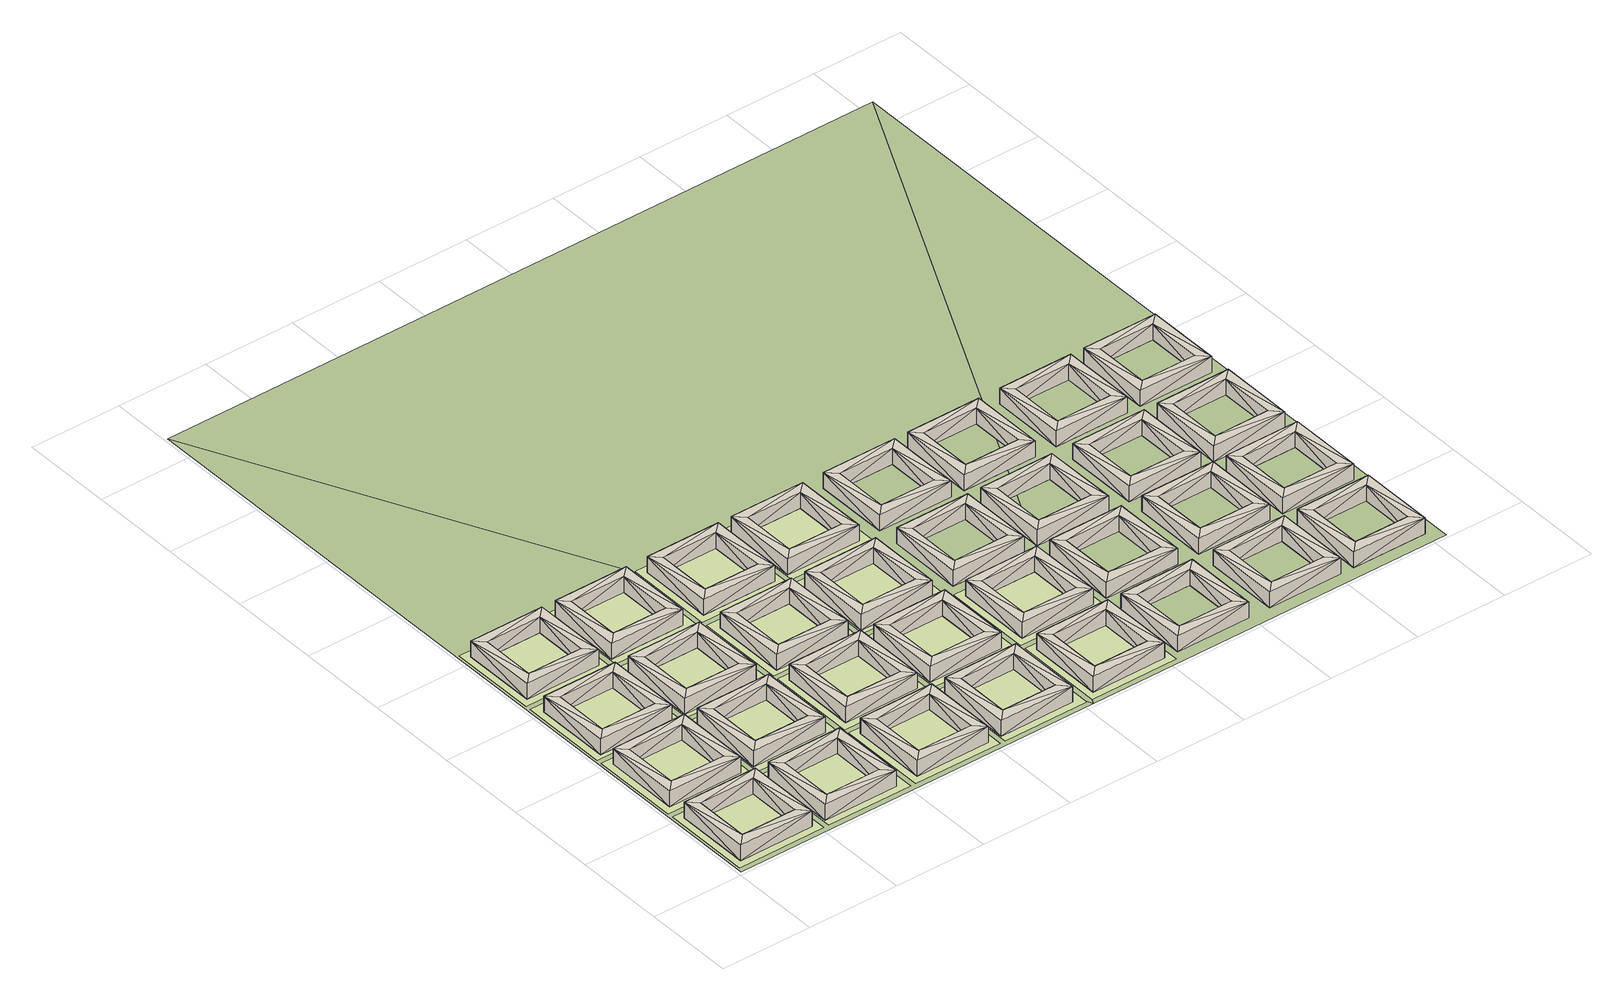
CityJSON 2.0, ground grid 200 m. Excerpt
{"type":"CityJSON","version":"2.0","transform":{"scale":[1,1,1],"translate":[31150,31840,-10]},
"CityObjects":{
"building1":{"type":"Building","geometry":[{"type":"Solid","lod":"1","boundaries":[[[[0,1,2]],[[3,2,1]],[[4,3,1]],[[5,3,4]],[[5,6,3]],[[5,7,6]],[[0,2,7]],[[5,0,7]],[[0,5,8]],[[8,5,9]],[[5,4,10]],[[5,10,9]],[[10,11,9]],[[10,12,11]],[[10,13,12]],[[13,8,12]],[[12,8,14]],[[15,14,8]],[[11,15,9]],[[9,15,8]],[[8,1,0]],[[8,13,1]],[[13,10,1]],[[1,10,4]],[[2,3,12]],[[12,3,11]],[[15,11,3]],[[14,15,7]],[[7,15,6]],[[15,3,6]],[[7,2,12]],[[7,12,14]]]]}]},
"building2":{"type":"Building","geometry":[{"type":"Solid","lod":"1","boundaries":[[[[16,17,18]],[[19,18,17]],[[20,19,17]],[[21,19,20]],[[21,22,19]],[[21,23,22]],[[16,18,23]],[[21,16,23]],[[16,21,24]],[[24,21,25]],[[21,20,26]],[[21,26,25]],[[26,27,25]],[[26,28,27]],[[26,29,28]],[[28,29,24]],[[28,24,30]],[[31,30,24]],[[27,31,25]],[[31,24,25]],[[24,17,16]],[[24,29,17]],[[29,26,17]],[[17,26,20]],[[18,19,28]],[[28,19,27]],[[31,27,19]],[[30,31,23]],[[23,31,22]],[[31,19,22]],[[23,18,28]],[[23,28,30]]]]}]},
"building3":{"type":"Building","geometry":[{"type":"Solid","lod":"1","boundaries":[[[[32,33,34]],[[35,34,33]],[[36,35,33]],[[37,35,36]],[[37,38,35]],[[37,39,38]],[[32,34,39]],[[37,32,39]],[[32,37,40]],[[40,37,41]],[[37,36,42]],[[37,42,41]],[[42,43,41]],[[42,44,43]],[[42,45,44]],[[44,45,40]],[[44,40,46]],[[47,46,40]],[[43,47,41]],[[41,47,40]],[[40,33,32]],[[40,45,33]],[[45,42,33]],[[33,42,36]],[[34,35,44]],[[44,35,43]],[[47,43,35]],[[46,47,39]],[[39,47,38]],[[47,35,38]],[[39,34,44]],[[39,44,46]]]]}]},
"building4":{"type":"Building","geometry":[{"type":"Solid","lod":"1","boundaries":[[[[48,49,50]],[[51,50,49]],[[52,51,49]],[[53,51,52]],[[53,54,51]],[[53,55,54]],[[48,50,55]],[[53,48,55]],[[48,53,56]],[[56,53,57]],[[53,52,58]],[[53,58,57]],[[58,59,57]],[[58,60,59]],[[58,61,60]],[[60,61,56]],[[60,56,62]],[[63,62,56]],[[59,63,57]],[[57,63,56]],[[56,49,48]],[[56,61,49]],[[61,58,49]],[[49,58,52]],[[50,51,60]],[[60,51,59]],[[63,59,51]],[[62,63,55]],[[55,63,54]],[[63,51,54]],[[55,50,60]],[[55,60,62]]]]}]},
"building5":{"type":"Building","geometry":[{"type":"Solid","lod":"1","boundaries":[[[[64,65,66]],[[67,66,65]],[[68,67,65]],[[69,67,68]],[[69,70,67]],[[69,71,70]],[[64,66,71]],[[69,64,71]],[[64,69,72]],[[72,69,73]],[[69,68,74]],[[69,74,73]],[[74,75,73]],[[74,76,75]],[[74,77,76]],[[77,72,76]],[[76,72,78]],[[79,78,72]],[[75,79,73]],[[73,79,72]],[[72,65,64]],[[72,77,65]],[[77,74,65]],[[65,74,68]],[[66,67,76]],[[76,67,75]],[[79,75,67]],[[78,79,71]],[[71,79,70]],[[79,67,70]],[[71,66,76]],[[71,76,78]]]]}]},
"building6":{"type":"Building","geometry":[{"type":"Solid","lod":"1","boundaries":[[[[80,81,82]],[[83,82,81]],[[83,81,84]],[[85,83,84]],[[85,86,83]],[[85,87,86]],[[80,82,87]],[[85,80,87]],[[80,85,88]],[[88,85,89]],[[85,84,90]],[[85,90,89]],[[90,91,89]],[[90,92,91]],[[90,93,92]],[[93,88,92]],[[92,88,94]],[[95,94,88]],[[91,95,89]],[[95,88,89]],[[88,81,80]],[[88,93,81]],[[93,90,81]],[[81,90,84]],[[82,83,92]],[[92,83,91]],[[95,91,83]],[[94,95,87]],[[87,95,86]],[[95,83,86]],[[87,82,92]],[[87,92,94]]]]}]},
"building7":{"type":"Building","geometry":[{"type":"Solid","lod":"1","boundaries":[[[[96,97,98]],[[99,98,97]],[[100,99,97]],[[101,99,100]],[[101,102,99]],[[101,103,102]],[[96,98,103]],[[101,96,103]],[[96,101,104]],[[104,101,105]],[[101,100,106]],[[101,106,105]],[[106,107,105]],[[106,108,107]],[[106,109,108]],[[109,104,108]],[[108,104,110]],[[111,110,104]],[[107,111,105]],[[105,111,104]],[[104,97,96]],[[104,109,97]],[[109,106,97]],[[97,106,100]],[[98,99,108]],[[108,99,107]],[[111,107,99]],[[110,111,103]],[[103,111,102]],[[111,99,102]],[[103,98,108]],[[103,108,110]]]]}]},
"building8":{"type":"Building","geometry":[{"type":"Solid","lod":"1","boundaries":[[[[112,113,114]],[[115,114,113]],[[116,115,113]],[[117,115,116]],[[117,118,115]],[[117,119,118]],[[112,114,119]],[[117,112,119]],[[112,117,120]],[[120,117,121]],[[117,116,122]],[[117,122,121]],[[122,123,121]],[[122,124,123]],[[122,125,124]],[[125,120,124]],[[124,120,126]],[[127,126,120]],[[123,127,121]],[[121,127,120]],[[120,113,112]],[[120,125,113]],[[125,122,113]],[[113,122,116]],[[114,115,124]],[[124,115,123]],[[127,123,115]],[[126,127,119]],[[119,127,118]],[[127,115,118]],[[119,114,124]],[[119,124,126]]]]}]},
"building9":{"type":"Building","geometry":[{"type":"Solid","lod":"1","boundaries":[[[[128,129,130]],[[131,130,129]],[[132,131,129]],[[133,131,132]],[[133,134,131]],[[133,135,134]],[[128,130,135]],[[133,128,135]],[[128,133,136]],[[136,133,137]],[[133,132,138]],[[133,138,137]],[[138,139,137]],[[138,140,139]],[[138,141,140]],[[141,136,140]],[[140,136,142]],[[143,142,136]],[[139,143,137]],[[143,136,137]],[[136,129,128]],[[136,141,129]],[[141,138,129]],[[129,138,132]],[[130,131,140]],[[140,131,139]],[[143,139,131]],[[142,143,135]],[[135,143,134]],[[143,131,134]],[[135,130,140]],[[135,140,142]]]]}]},
"building10":{"type":"Building","geometry":[{"type":"Solid","lod":"1","boundaries":[[[[144,145,146]],[[147,146,145]],[[147,145,148]],[[149,147,148]],[[149,150,147]],[[149,151,150]],[[144,146,151]],[[149,144,151]],[[144,149,152]],[[152,149,153]],[[149,148,154]],[[149,154,153]],[[154,155,153]],[[154,156,155]],[[154,157,156]],[[157,152,156]],[[156,152,158]],[[159,158,152]],[[155,159,153]],[[159,152,153]],[[152,145,144]],[[152,157,145]],[[157,154,145]],[[145,154,148]],[[146,147,156]],[[156,147,155]],[[159,155,147]],[[158,159,151]],[[151,159,150]],[[159,147,150]],[[151,146,156]],[[151,156,158]]]]}]},
"building11":{"type":"Building","geometry":[{"type":"Solid","lod":"1","boundaries":[[[[160,161,162]],[[163,162,161]],[[164,163,161]],[[165,163,164]],[[165,166,163]],[[165,167,166]],[[160,162,167]],[[165,160,167]],[[160,165,168]],[[168,165,169]],[[165,164,170]],[[165,170,169]],[[170,171,169]],[[170,172,171]],[[170,173,172]],[[173,168,172]],[[172,168,174]],[[175,174,168]],[[171,175,169]],[[175,168,169]],[[168,161,160]],[[168,173,161]],[[173,170,161]],[[161,170,164]],[[162,163,172]],[[172,163,171]],[[175,171,163]],[[174,175,167]],[[167,175,166]],[[175,163,166]],[[167,162,172]],[[167,172,174]]]]}]},
"building12":{"type":"Building","geometry":[{"type":"Solid","lod":"1","boundaries":[[[[176,177,178]],[[179,178,177]],[[180,179,177]],[[181,179,180]],[[181,182,179]],[[181,183,182]],[[176,178,183]],[[181,176,183]],[[176,181,184]],[[184,181,185]],[[181,180,186]],[[181,186,185]],[[186,187,185]],[[186,188,187]],[[186,189,188]],[[189,184,188]],[[188,184,190]],[[191,190,184]],[[187,191,185]],[[191,184,185]],[[184,177,176]],[[184,189,177]],[[189,186,177]],[[177,186,180]],[[178,179,188]],[[188,179,187]],[[191,187,179]],[[190,191,183]],[[183,191,182]],[[191,179,182]],[[183,178,188]],[[183,188,190]]]]}]},
"building13":{"type":"Building","geometry":[{"type":"Solid","lod":"1","boundaries":[[[[192,193,194]],[[195,194,193]],[[195,193,196]],[[197,195,196]],[[197,198,195]],[[197,199,198]],[[192,194,199]],[[197,192,199]],[[192,197,200]],[[200,197,201]],[[197,196,202]],[[197,202,201]],[[202,203,201]],[[202,204,203]],[[202,205,204]],[[205,200,204]],[[204,200,206]],[[207,206,200]],[[203,207,201]],[[201,207,200]],[[200,193,192]],[[200,205,193]],[[205,202,193]],[[193,202,196]],[[194,195,204]],[[204,195,203]],[[207,203,195]],[[206,207,199]],[[199,207,198]],[[207,195,198]],[[199,194,204]],[[199,204,206]]]]}]},
"building14":{"type":"Building","geometry":[{"type":"Solid","lod":"1","boundaries":[[[[208,209,210]],[[211,210,209]],[[211,209,212]],[[213,211,212]],[[213,214,211]],[[213,215,214]],[[208,210,215]],[[213,208,215]],[[208,213,216]],[[216,213,217]],[[213,212,218]],[[213,218,217]],[[218,219,217]],[[218,220,219]],[[218,221,220]],[[221,216,220]],[[220,216,222]],[[223,222,216]],[[219,223,217]],[[223,216,217]],[[216,209,208]],[[216,221,209]],[[221,218,209]],[[209,218,212]],[[210,211,220]],[[220,211,219]],[[223,219,211]],[[222,223,215]],[[215,223,214]],[[223,211,214]],[[215,210,220]],[[215,220,222]]]]}]},
"building15":{"type":"Building","geometry":[{"type":"Solid","lod":"1","boundaries":[[[[224,225,226]],[[227,226,225]],[[227,225,228]],[[229,227,228]],[[229,230,227]],[[229,231,230]],[[224,226,231]],[[229,224,231]],[[224,229,232]],[[232,229,233]],[[229,228,234]],[[229,234,233]],[[234,235,233]],[[234,236,235]],[[234,237,236]],[[237,232,236]],[[236,232,238]],[[239,238,232]],[[235,239,233]],[[233,239,232]],[[232,225,224]],[[232,237,225]],[[237,234,225]],[[225,234,228]],[[226,227,236]],[[236,227,235]],[[239,235,227]],[[238,239,231]],[[231,239,230]],[[239,227,230]],[[231,226,236]],[[231,236,238]]]]}]},
"building16":{"type":"Building","geometry":[{"type":"Solid","lod":"1","boundaries":[[[[240,241,242]],[[243,242,241]],[[243,241,244]],[[245,243,244]],[[245,246,243]],[[245,247,246]],[[240,242,247]],[[245,240,247]],[[240,245,248]],[[248,245,249]],[[245,244,250]],[[245,250,249]],[[250,251,249]],[[250,252,251]],[[250,253,252]],[[253,248,252]],[[252,248,254]],[[255,254,248]],[[251,255,249]],[[249,255,248]],[[248,241,240]],[[248,253,241]],[[253,250,241]],[[241,250,244]],[[242,243,252]],[[252,243,251]],[[255,251,243]],[[254,255,247]],[[247,255,246]],[[255,243,246]],[[247,242,252]],[[247,252,254]]]]}]},
"building17":{"type":"Building","geometry":[{"type":"Solid","lod":"1","boundaries":[[[[256,257,258]],[[259,258,257]],[[260,259,257]],[[261,259,260]],[[261,262,259]],[[261,263,262]],[[263,256,258]],[[261,256,263]],[[256,261,264]],[[264,261,265]],[[261,260,266]],[[261,266,265]],[[266,267,265]],[[266,268,267]],[[266,269,268]],[[268,269,264]],[[268,264,270]],[[271,270,264]],[[267,271,265]],[[265,271,264]],[[264,257,256]],[[264,269,257]],[[269,266,257]],[[257,266,260]],[[258,259,268]],[[268,259,267]],[[271,267,259]],[[270,271,263]],[[263,271,262]],[[271,259,262]],[[263,258,268]],[[263,268,270]]]]}]},
"building18":{"type":"Building","geometry":[{"type":"Solid","lod":"1","boundaries":[[[[272,273,274]],[[275,274,273]],[[276,275,273]],[[277,275,276]],[[277,278,275]],[[277,279,278]],[[279,272,274]],[[277,272,279]],[[272,277,280]],[[280,277,281]],[[277,276,282]],[[277,282,281]],[[282,283,281]],[[282,284,283]],[[282,285,284]],[[284,285,280]],[[284,280,286]],[[287,286,280]],[[283,287,281]],[[281,287,280]],[[280,273,272]],[[280,285,273]],[[285,282,273]],[[273,282,276]],[[274,275,284]],[[284,275,283]],[[287,283,275]],[[286,287,279]],[[279,287,278]],[[287,275,278]],[[279,274,284]],[[279,284,286]]]]}]},
"building19":{"type":"Building","geometry":[{"type":"Solid","lod":"1","boundaries":[[[[288,289,290]],[[291,290,289]],[[292,291,289]],[[293,291,292]],[[293,294,291]],[[293,295,294]],[[295,288,290]],[[293,288,295]],[[288,293,296]],[[296,293,297]],[[293,292,298]],[[293,298,297]],[[298,299,297]],[[298,300,299]],[[298,301,300]],[[300,301,296]],[[300,296,302]],[[303,302,296]],[[299,303,297]],[[297,303,296]],[[296,289,288]],[[296,301,289]],[[301,298,289]],[[289,298,292]],[[290,291,300]],[[300,291,299]],[[303,299,291]],[[302,303,295]],[[295,303,294]],[[303,291,294]],[[295,290,300]],[[295,300,302]]]]}]},
"building20":{"type":"Building","geometry":[{"type":"Solid","lod":"1","boundaries":[[[[304,305,306]],[[307,306,305]],[[308,307,305]],[[309,307,308]],[[309,310,307]],[[309,311,310]],[[311,304,306]],[[309,304,311]],[[304,309,312]],[[312,309,313]],[[309,308,314]],[[309,314,313]],[[314,315,313]],[[314,316,315]],[[314,317,316]],[[316,317,312]],[[316,312,318]],[[319,318,312]],[[315,319,313]],[[313,319,312]],[[312,305,304]],[[312,317,305]],[[317,314,305]],[[305,314,308]],[[306,307,316]],[[316,307,315]],[[319,315,307]],[[318,319,311]],[[311,319,310]],[[319,307,310]],[[311,306,316]],[[311,316,318]]]]}]},
"building21":{"type":"Building","geometry":[{"type":"Solid","lod":"1","boundaries":[[[[320,321,322]],[[323,322,321]],[[324,323,321]],[[325,323,324]],[[325,326,323]],[[325,327,326]],[[327,320,322]],[[325,320,327]],[[320,325,328]],[[328,325,329]],[[325,324,330]],[[325,330,329]],[[330,331,329]],[[330,332,331]],[[330,333,332]],[[332,333,328]],[[332,328,334]],[[335,334,328]],[[331,335,329]],[[329,335,328]],[[328,321,320]],[[328,333,321]],[[333,330,321]],[[321,330,324]],[[322,323,332]],[[332,323,331]],[[335,331,323]],[[334,335,327]],[[327,335,326]],[[335,323,326]],[[327,322,332]],[[327,332,334]]]]}]},
"building22":{"type":"Building","geometry":[{"type":"Solid","lod":"1","boundaries":[[[[336,337,338]],[[339,338,337]],[[340,339,337]],[[341,339,340]],[[341,342,339]],[[341,343,342]],[[343,336,338]],[[341,336,343]],[[336,341,344]],[[344,341,345]],[[341,340,346]],[[341,346,345]],[[346,347,345]],[[346,348,347]],[[346,349,348]],[[348,349,344]],[[348,344,350]],[[351,350,344]],[[347,351,345]],[[345,351,344]],[[344,337,336]],[[344,349,337]],[[349,346,337]],[[337,346,340]],[[338,339,348]],[[348,339,347]],[[351,347,339]],[[350,351,343]],[[343,351,342]],[[351,339,342]],[[343,338,348]],[[343,348,350]]]]}]},
"building23":{"type":"Building","geometry":[{"type":"Solid","lod":"1","boundaries":[[[[352,353,354]],[[355,354,353]],[[356,355,353]],[[357,355,356]],[[357,358,355]],[[357,359,358]],[[359,352,354]],[[357,352,359]],[[352,357,360]],[[360,357,361]],[[357,356,362]],[[357,362,361]],[[362,363,361]],[[362,364,363]],[[362,365,364]],[[364,365,360]],[[364,360,366]],[[367,366,360]],[[363,367,361]],[[361,367,360]],[[360,353,352]],[[360,365,353]],[[365,362,353]],[[353,362,356]],[[354,355,364]],[[364,355,363]],[[367,363,355]],[[366,367,359]],[[359,367,358]],[[367,355,358]],[[359,354,364]],[[359,364,366]]]]}]},
"building24":{"type":"Building","geometry":[{"type":"Solid","lod":"1","boundaries":[[[[368,369,370]],[[371,370,369]],[[372,371,369]],[[373,371,372]],[[373,374,371]],[[373,375,374]],[[375,368,370]],[[373,368,375]],[[368,373,376]],[[376,373,377]],[[373,372,378]],[[373,378,377]],[[378,379,377]],[[378,380,379]],[[378,381,380]],[[380,381,376]],[[380,376,382]],[[383,382,376]],[[379,383,377]],[[377,383,376]],[[376,369,368]],[[376,381,369]],[[381,378,369]],[[369,378,372]],[[370,371,380]],[[380,371,379]],[[383,379,371]],[[382,383,375]],[[375,383,374]],[[383,371,374]],[[375,370,380]],[[375,380,382]]]]}]},
"building25":{"type":"Building","geometry":[{"type":"Solid","lod":"1","boundaries":[[[[384,385,386]],[[387,386,385]],[[388,387,385]],[[389,387,388]],[[389,390,387]],[[389,391,390]],[[391,384,386]],[[389,384,391]],[[384,389,392]],[[392,389,393]],[[389,388,394]],[[389,394,393]],[[394,395,393]],[[394,396,395]],[[394,397,396]],[[396,397,392]],[[396,392,398]],[[399,398,392]],[[395,399,393]],[[393,399,392]],[[392,385,384]],[[392,397,385]],[[397,394,385]],[[385,394,388]],[[386,387,396]],[[396,387,395]],[[399,395,387]],[[398,399,391]],[[391,399,390]],[[399,387,390]],[[391,386,396]],[[391,396,398]]]]}]},
"building26":{"type":"Building","geometry":[{"type":"Solid","lod":"1","boundaries":[[[[400,401,402]],[[403,402,401]],[[404,403,401]],[[405,403,404]],[[405,406,403]],[[405,407,406]],[[407,400,402]],[[405,400,407]],[[400,405,408]],[[408,405,409]],[[405,404,410]],[[405,410,409]],[[410,411,409]],[[410,412,411]],[[410,413,412]],[[412,413,408]],[[412,408,414]],[[415,414,408]],[[411,415,409]],[[409,415,408]],[[408,401,400]],[[408,413,401]],[[413,410,401]],[[401,410,404]],[[402,403,412]],[[412,403,411]],[[415,411,403]],[[414,415,407]],[[407,415,406]],[[415,403,406]],[[407,402,412]],[[407,412,414]]]]}]},
"building27":{"type":"Building","geometry":[{"type":"Solid","lod":"1","boundaries":[[[[416,417,418]],[[419,418,417]],[[420,419,417]],[[421,419,420]],[[421,422,419]],[[421,423,422]],[[423,416,418]],[[421,416,423]],[[416,421,424]],[[424,421,425]],[[421,420,426]],[[421,426,425]],[[426,427,425]],[[426,428,427]],[[426,429,428]],[[428,429,424]],[[428,424,430]],[[431,430,424]],[[427,431,425]],[[425,431,424]],[[424,417,416]],[[424,429,417]],[[429,426,417]],[[417,426,420]],[[418,419,428]],[[428,419,427]],[[431,427,419]],[[430,431,423]],[[423,431,422]],[[431,419,422]],[[423,418,428]],[[423,428,430]]]]}]},
"building28":{"type":"Building","geometry":[{"type":"Solid","lod":"1","boundaries":[[[[432,433,434]],[[435,434,433]],[[436,435,433]],[[437,435,436]],[[437,438,435]],[[437,439,438]],[[439,432,434]],[[437,432,439]],[[432,437,440]],[[440,437,441]],[[437,436,442]],[[437,442,441]],[[442,443,441]],[[442,444,443]],[[442,445,444]],[[444,445,440]],[[444,440,446]],[[447,446,440]],[[443,447,441]],[[441,447,440]],[[440,433,432]],[[440,445,433]],[[445,442,433]],[[433,442,436]],[[434,435,444]],[[444,435,443]],[[447,443,435]],[[446,447,439]],[[439,447,438]],[[447,435,438]],[[439,434,444]],[[439,444,446]]]]}]},
"building29":{"type":"Building","geometry":[{"type":"Solid","lod":"1","boundaries":[[[[448,449,450]],[[451,450,449]],[[452,451,449]],[[453,451,452]],[[453,454,451]],[[453,455,454]],[[455,448,450]],[[453,448,455]],[[448,453,456]],[[456,453,457]],[[453,452,458]],[[453,458,457]],[[458,459,457]],[[458,460,459]],[[458,461,460]],[[460,461,456]],[[460,456,462]],[[463,462,456]],[[459,463,457]],[[457,463,456]],[[456,449,448]],[[456,461,449]],[[461,458,449]],[[449,458,452]],[[450,451,460]],[[460,451,459]],[[463,459,451]],[[462,463,455]],[[455,463,454]],[[463,451,454]],[[455,450,460]],[[455,460,462]]]]}]},
"building30":{"type":"Building","geometry":[{"type":"Solid","lod":"1","boundaries":[[[[464,465,466]],[[467,466,465]],[[468,467,465]],[[469,467,468]],[[469,470,467]],[[469,471,470]],[[471,464,466]],[[469,464,471]],[[464,469,472]],[[472,469,473]],[[469,468,474]],[[469,474,473]],[[474,475,473]],[[474,476,475]],[[474,477,476]],[[476,477,472]],[[476,472,478]],[[479,478,472]],[[475,479,473]],[[473,479,472]],[[472,465,464]],[[472,477,465]],[[477,474,465]],[[465,474,468]],[[466,467,476]],[[476,467,475]],[[479,475,467]],[[478,479,471]],[[471,479,470]],[[479,467,470]],[[471,466,476]],[[471,476,478]]]]}]},
"building31":{"type":"Building","geometry":[{"type":"Solid","lod":"1","boundaries":[[[[480,481,482]],[[483,482,481]],[[484,483,481]],[[485,483,484]],[[485,486,483]],[[485,487,486]],[[487,480,482]],[[485,480,487]],[[480,485,488]],[[488,485,489]],[[485,484,490]],[[485,490,489]],[[490,491,489]],[[490,492,491]],[[490,493,492]],[[492,493,488]],[[492,488,494]],[[495,494,488]],[[491,495,489]],[[489,495,488]],[[488,481,480]],[[488,493,481]],[[493,490,481]],[[481,490,484]],[[482,483,492]],[[492,483,491]],[[495,491,483]],[[494,495,487]],[[487,495,486]],[[495,483,486]],[[487,482,492]],[[487,492,494]]]]}]},
"building32":{"type":"Building","geometry":[{"type":"Solid","lod":"1","boundaries":[[[[496,497,498]],[[499,498,497]],[[500,499,497]],[[501,499,500]],[[501,502,499]],[[501,503,502]],[[503,496,498]],[[501,496,503]],[[496,501,504]],[[504,501,505]],[[501,500,506]],[[501,506,505]],[[506,507,505]],[[506,508,507]],[[506,509,508]],[[508,509,504]],[[508,504,510]],[[511,510,504]],[[507,511,505]],[[505,511,504]],[[504,497,496]],[[504,509,497]],[[509,506,497]],[[497,506,500]],[[498,499,508]],[[508,499,507]],[[511,507,499]],[[510,511,503]],[[503,511,502]],[[511,499,502]],[[503,498,508]],[[503,508,510]]]]}]},
"landuse1":{"type":"LandUse","geometry":[{"type":"MultiSurface","lod":"1","boundaries":[[[512,513,514,515]]]}]},
"landuse2":{"type":"LandUse","geometry":[{"type":"MultiSurface","lod":"1","boundaries":[[[516,517,518,519]]]}]},
"landuse3":{"type":"LandUse","geometry":[{"type":"MultiSurface","lod":"1","boundaries":[[[520,521,522,523]]]}]},
"landuse4":{"type":"LandUse","geometry":[{"type":"MultiSurface","lod":"1","boundaries":[[[524,525,526,527]]]}]},
"landuse5":{"type":"LandUse","geometry":[{"type":"MultiSurface","lod":"1","boundaries":[[[528,529,530,531]]]}]},
"landuse6":{"type":"LandUse","geometry":[{"type":"MultiSurface","lod":"1","boundaries":[[[532,533,534,535]]]}]},
"landuse7":{"type":"LandUse","geometry":[{"type":"MultiSurface","lod":"1","boundaries":[[[536,537,538,539]]]}]},
"landuse8":{"type":"LandUse","geometry":[{"type":"MultiSurface","lod":"1","boundaries":[[[540,541,542,543]]]}]},
"landuse9":{"type":"LandUse","attributes":{"name":"luse2"},"geometry":[{"type":"MultiSurface","lod":"1","boundaries":[[[544,545,546,547]]]}]},
"landuse10":{"type":"LandUse","geometry":[{"type":"MultiSurface","lod":"1","boundaries":[[[548,549,550,551]]]}]},
"landuse11":{"type":"LandUse","geometry":[{"type":"MultiSurface","lod":"1","boundaries":[[[552,553,554,555]]]}]},
"landuse12":{"type":"LandUse","geometry":[{"type":"MultiSurface","lod":"1","boundaries":[[[556,557,558,559]]]}]},
"landuse13":{"type":"LandUse","geometry":[{"type":"MultiSurface","lod":"1","boundaries":[[[560,561,562,563]]]}]},
"landuse14":{"type":"LandUse","geometry":[{"type":"MultiSurface","lod":"1","boundaries":[[[564,565,566,567]]]}]},
"landuse15":{"type":"LandUse","geometry":[{"type":"MultiSurface","lod":"1","boundaries":[[[568,569,570,571]]]}]},
"landuse16":{"type":"LandUse","geometry":[{"type":"MultiSurface","lod":"1","boundaries":[[[572,573,574,575]]]}]},
"landuse17":{"type":"LandUse","geometry":[{"type":"MultiSurface","lod":"1","boundaries":[[[576,577,578,579]]]}]},
"landuse18":{"type":"LandUse","geometry":[{"type":"MultiSurface","lod":"1","boundaries":[[[580,581,582,583]]]}]},
"terrain1":{"type":"TINRelief","attributes":{"name":"ground","lod":1},"geometry":[{"type":"CompositeSurface","lod":"1","boundaries":[[[584,585,586]],[[586,587,588]],[[585,587,586]]]}]},
"landuse19":{"type":"LandUse","geometry":[{"type":"MultiSurface","lod":"1","boundaries":[[[589,590,591,592]]]}]},
"landuse20":{"type":"LandUse","geometry":[{"type":"MultiSurface","lod":"1","boundaries":[[[593,594,595,596]]]}]},
"landuse21":{"type":"LandUse","geometry":[{"type":"MultiSurface","lod":"1","boundaries":[[[597,598,599,600]]]}]},
"landuse22":{"type":"LandUse","geometry":[{"type":"MultiSurface","lod":"1","boundaries":[[[601,602,603,604]]]}]},
"landuse23":{"type":"LandUse","geometry":[{"type":"MultiSurface","lod":"1","boundaries":[[[605,606,607,608]]]}]},
"landuse24":{"type":"LandUse","geometry":[{"type":"MultiSurface","lod":"1","boundaries":[[[609,610,611,612]]]}]},
"landuse25":{"type":"LandUse","geometry":[{"type":"MultiSurface","lod":"1","boundaries":[[[613,614,615,616]]]}]},
"landuse26":{"type":"LandUse","geometry":[{"type":"MultiSurface","lod":"1","boundaries":[[[617,618,619,620]]]}]},
"landuse27":{"type":"LandUse","geometry":[{"type":"MultiSurface","lod":"1","boundaries":[[[621,622,623,624]]]}]},
"landuse28":{"type":"LandUse","geometry":[{"type":"MultiSurface","lod":"1","boundaries":[[[625,626,627,628]]]}]},
"landuse29":{"type":"LandUse","geometry":[{"type":"MultiSurface","lod":"1","boundaries":[[[629,630,631,632]]]}]},
"landuse30":{"type":"LandUse","geometry":[{"type":"MultiSurface","lod":"1","boundaries":[[[633,634,635,636]]]}]},
"landuse31":{"type":"LandUse","geometry":[{"type":"MultiSurface","lod":"1","boundaries":[[[637,638,639,640]]]}]},
"landuse32":{"type":"LandUse","geometry":[{"type":"MultiSurface","lod":"1","boundaries":[[[641,642,643,644]]]}]}
},
"vertices":[
[192,34,10],[28,34,10],[49,56,10],[49,177,10],[28,198,10],[192,198,10],[170,177,10],[170,56,10],[192,34,46],[192,198,46],[28,198,46],[49,177,46],[49,56,46],[28,34,46],[170,56,46],[170,177,46],
[192,240,10],[28,240,10],[49,262,10],[49,383,10],[28,404,10],[192,404,10],[170,383,10],[170,262,10],[192,240,46],[192,404,46],[28,404,46],[49,383,46],[49,262,46],[28,240,46],[170,262,46],[170,383,46],
[192,440,10],[28,440,10],[49,462,10],[49,583,10],[28,604,10],[192,604,10],[170,583,10],[170,462,10],[192,440,46],[192,604,46],[28,604,46],[49,583,46],[49,462,46],[28,440,46],[170,462,46],[170,583,46],
[192,652,10],[28,652,10],[49,674,10],[49,795,10],[28,816,10],[192,816,10],[170,795,10],[170,674,10],[192,652,46],[192,816,46],[28,816,46],[49,795,46],[49,674,46],[28,652,46],[170,674,46],[170,795,46],
[386,34,10],[222,34,10],[243,56,10],[243,177,10],[222,198,10],[386,198,10],[364,177,10],[364,56,10],[386,34,46],[386,198,46],[222,198,46],[243,177,46],[243,56,46],[222,34,46],[364,56,46],[364,177,46],
[386,240,10],[222,240,10],[243,262,10],[243,383,10],[222,404,10],[386,404,10],[364,383,10],[364,262,10],[386,240,46],[386,404,46],[222,404,46],[243,383,46],[243,262,46],[222,240,46],[364,262,46],[364,383,46],
[386,440,10],[222,440,10],[243,462,10],[243,583,10],[222,604,10],[386,604,10],[364,583,10],[364,462,10],[386,440,46],[386,604,46],[222,604,46],[243,583,46],[243,462,46],[222,440,46],[364,462,46],[364,583,46],
[386,652,10],[222,652,10],[243,674,10],[243,795,10],[222,816,10],[386,816,10],[364,795,10],[364,674,10],[386,652,46],[386,816,46],[222,816,46],[243,795,46],[243,674,46],[222,652,46],[364,674,46],[364,795,46],
[598,34,10],[434,34,10],[455,56,10],[455,177,10],[434,198,10],[598,198,10],[576,177,10],[576,56,10],[598,34,46],[598,198,46],[434,198,46],[455,177,46],[455,56,46],[434,34,46],[576,56,46],[576,177,46],
[598,240,10],[434,240,10],[455,262,10],[455,383,10],[434,404,10],[598,404,10],[576,383,10],[576,262,10],[598,240,46],[598,404,46],[434,404,46],[455,383,46],[455,262,46],[434,240,46],[576,262,46],[576,383,46],
[598,440,10],[434,440,10],[455,462,10],[455,583,10],[434,604,10],[598,604,10],[576,583,10],[576,462,10],[598,440,46],[598,604,46],[434,604,46],[455,583,46],[455,462,46],[434,440,46],[576,462,46],[576,583,46],
[598,652,10],[434,652,10],[455,674,10],[455,795,10],[434,816,10],[598,816,10],[576,795,10],[576,674,10],[598,652,46],[598,816,46],[434,816,46],[455,795,46],[455,674,46],[434,652,46],[576,674,46],[576,795,46],
[792,34,10],[628,34,10],[649,56,10],[649,177,10],[628,198,10],[792,198,10],[770,177,10],[770,56,10],[792,34,46],[792,198,46],[628,198,46],[649,177,46],[649,56,46],[628,34,46],[770,56,46],[770,177,46],
[792,240,10],[628,240,10],[649,262,10],[649,383,10],[628,404,10],[792,404,10],[770,383,10],[770,262,10],[792,240,46],[792,404,46],[628,404,46],[649,383,46],[649,262,46],[628,240,46],[770,262,46],[770,383,46],
[792,440,10],[628,440,10],[649,462,10],[649,583,10],[628,604,10],[792,604,10],[770,583,10],[770,462,10],[792,440,46],[792,604,46],[628,604,46],[649,583,46],[649,462,46],[628,440,46],[770,462,46],[770,583,46],
[792,652,10],[628,652,10],[649,674,10],[649,795,10],[628,816,10],[792,816,10],[770,795,10],[770,674,10],[792,652,46],[792,816,46],[628,816,46],[649,795,46],[649,674,46],[628,652,46],[770,674,46],[770,795,46],
[1004,34,10],[840,34,10],[861,56,10],[861,177,10],[840,198,10],[1004,198,10],[982,177,10],[982,56,10],[1004,34,46],[1004,198,46],[840,198,46],[861,177,46],[861,56,46],[840,34,46],[982,56,46],[982,177,46],
[1004,240,10],[840,240,10],[861,262,10],[861,383,10],[840,404,10],[1004,404,10],[982,383,10],[982,262,10],[1004,240,46],[1004,404,46],[840,404,46],[861,383,46],[861,262,46],[840,240,46],[982,262,46],[982,383,46],
[1004,440,10],[840,440,10],[861,462,10],[861,583,10],[840,604,10],[1004,604,10],[982,583,10],[982,462,10],[1004,440,46],[1004,604,46],[840,604,46],[861,583,46],[861,462,46],[840,440,46],[982,462,46],[982,583,46],
[1004,652,10],[840,652,10],[861,674,10],[861,795,10],[840,816,10],[1004,816,10],[982,795,10],[982,674,10],[1004,652,46],[1004,816,46],[840,816,46],[861,795,46],[861,674,46],[840,652,46],[982,674,46],[982,795,46],
[1198,34,10],[1034,34,10],[1055,56,10],[1055,177,10],[1034,198,10],[1198,198,10],[1176,177,10],[1176,56,10],[1198,34,46],[1198,198,46],[1034,198,46],[1055,177,46],[1055,56,46],[1034,34,46],[1176,56,46],[1176,177,46],
[1198,240,10],[1034,240,10],[1055,262,10],[1055,383,10],[1034,404,10],[1198,404,10],[1176,383,10],[1176,262,10],[1198,240,46],[1198,404,46],[1034,404,46],[1055,383,46],[1055,262,46],[1034,240,46],[1176,262,46],[1176,383,46],
[1198,440,10],[1034,440,10],[1055,462,10],[1055,583,10],[1034,604,10],[1198,604,10],[1176,583,10],[1176,462,10],[1198,440,46],[1198,604,46],[1034,604,46],[1055,583,46],[1055,462,46],[1034,440,46],[1176,462,46],[1176,583,46],
[1198,652,10],[1034,652,10],[1055,674,10],[1055,795,10],[1034,816,10],[1198,816,10],[1176,795,10],[1176,674,10],[1198,652,46],[1198,816,46],[1034,816,46],[1055,795,46],[1055,674,46],[1034,652,46],[1176,674,46],[1176,795,46],
[1410,34,10],[1246,34,10],[1267,56,10],[1267,177,10],[1246,198,10],[1410,198,10],[1388,177,10],[1388,56,10],[1410,34,46],[1410,198,46],[1246,198,46],[1267,177,46],[1267,56,46],[1246,34,46],[1388,56,46],[1388,177,46],
[1410,240,10],[1246,240,10],[1267,262,10],[1267,383,10],[1246,404,10],[1410,404,10],[1388,383,10],[1388,262,10],[1410,240,46],[1410,404,46],[1246,404,46],[1267,383,46],[1267,262,46],[1246,240,46],[1388,262,46],[1388,383,46],
[1410,440,10],[1246,440,10],[1267,462,10],[1267,583,10],[1246,604,10],[1410,604,10],[1388,583,10],[1388,462,10],[1410,440,46],[1410,604,46],[1246,604,46],[1267,583,46],[1267,462,46],[1246,440,46],[1388,462,46],[1388,583,46],
[1410,652,10],[1246,652,10],[1267,674,10],[1267,795,10],[1246,816,10],[1410,816,10],[1388,795,10],[1388,674,10],[1410,652,46],[1410,816,46],[1246,816,46],[1267,795,46],[1267,674,46],[1246,652,46],[1388,674,46],[1388,795,46],
[1604,34,10],[1440,34,10],[1461,56,10],[1461,177,10],[1440,198,10],[1604,198,10],[1582,177,10],[1582,56,10],[1604,34,46],[1604,198,46],[1440,198,46],[1461,177,46],[1461,56,46],[1440,34,46],[1582,56,46],[1582,177,46],
[1604,240,10],[1440,240,10],[1461,262,10],[1461,383,10],[1440,404,10],[1604,404,10],[1582,383,10],[1582,262,10],[1604,240,46],[1604,404,46],[1440,404,46],[1461,383,46],[1461,262,46],[1440,240,46],[1582,262,46],[1582,383,46],
[1604,440,10],[1440,440,10],[1461,462,10],[1461,583,10],[1440,604,10],[1604,604,10],[1582,583,10],[1582,462,10],[1604,440,46],[1604,604,46],[1440,604,46],[1461,583,46],[1461,462,46],[1440,440,46],[1582,462,46],[1582,583,46],
[1604,652,10],[1440,652,10],[1461,674,10],[1461,795,10],[1440,816,10],[1604,816,10],[1582,795,10],[1582,674,10],[1604,652,46],[1604,816,46],[1440,816,46],[1461,795,46],[1461,674,46],[1440,652,46],[1582,674,46],[1582,795,46],
[207,19,10],[207,213,10],[13,213,10],[13,19,10],
[207,225,10],[207,419,10],[13,419,10],[13,225,10],
[207,431,10],[207,625,10],[13,625,10],[13,431,10],
[207,637,10],[207,831,10],[13,831,10],[13,637,10],
[407,19,10],[407,213,10],[219,213,10],[219,19,10],
[407,225,10],[407,419,10],[219,419,10],[219,225,10],
[407,431,10],[407,625,10],[219,625,10],[219,431,10],
[407,637,10],[407,831,10],[219,831,10],[219,637,10],
[613,19,10],[613,213,10],[419,213,10],[419,19,10],
[613,225,10],[613,419,10],[419,419,10],[419,225,10],
[613,431,10],[613,625,10],[419,625,10],[419,431,10],
[613,637,10],[613,831,10],[419,831,10],[419,637,10],
[813,19,10],[813,213,10],[625,213,10],[625,19,10],
[813,225,10],[813,419,10],[625,419,10],[625,225,10],
[813,431,10],[813,625,10],[625,625,10],[625,431,10],
[813,637,10],[813,831,10],[625,831,10],[625,637,10],
[1019,19,10],[1019,213,10],[825,213,10],[825,19,10],
[1019,225,10],[1019,419,10],[825,419,10],[825,225,10],
[7,7,10],[7,1667,10],[819,7,10],[1631,1667,10],[1631,7,10],
[1019,431,10],[1019,625,10],[825,625,10],[825,431,10],
[1019,637,10],[1019,831,10],[825,831,10],[825,637,10],
[1219,19,10],[1219,213,10],[1031,213,10],[1031,19,10],
[1219,225,10],[1219,419,10],[1031,419,10],[1031,225,10],
[1219,431,10],[1219,625,10],[1031,625,10],[1031,431,10],
[1219,637,10],[1219,831,10],[1031,831,10],[1031,637,10],
[1425,19,10],[1425,213,10],[1231,213,10],[1231,19,10],
[1425,225,10],[1425,419,10],[1231,419,10],[1231,225,10],
[1425,431,10],[1425,625,10],[1231,625,10],[1231,431,10],
[1425,637,10],[1425,831,10],[1231,831,10],[1231,637,10],
[1625,19,10],[1625,213,10],[1437,213,10],[1437,19,10],
[1625,225,10],[1625,419,10],[1437,419,10],[1437,225,10],
[1625,431,10],[1625,625,10],[1437,625,10],[1437,431,10],
[1625,637,10],[1625,831,10],[1437,831,10],[1437,637,10]
]}
